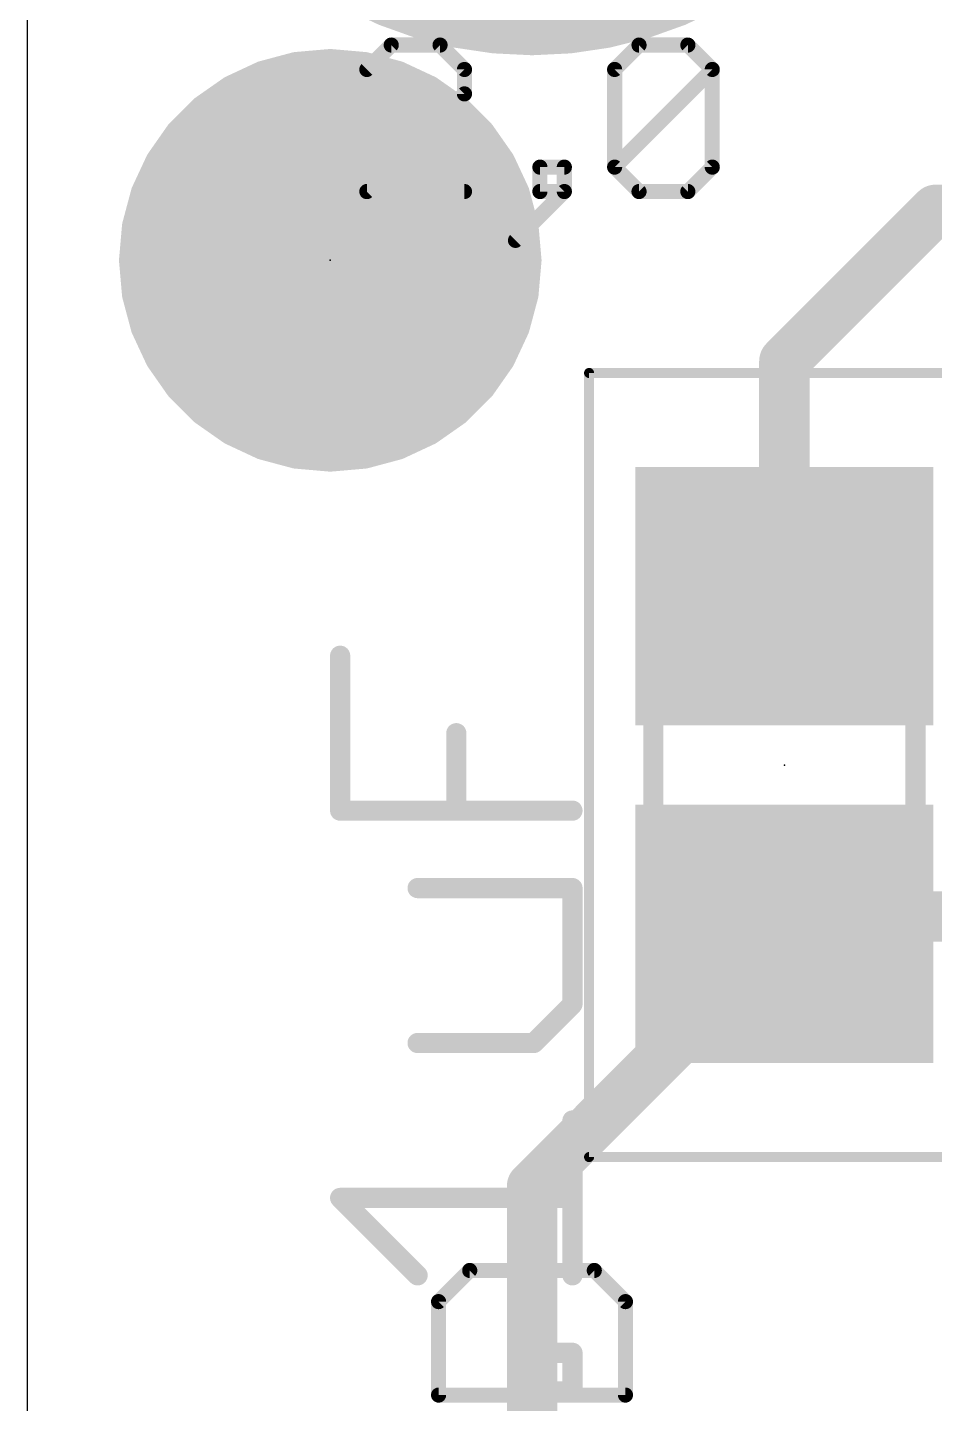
# Model space of a CAD drawing. Extents: x 0 to 17.8, y 0 to 17.
# Drawn here: x 0 to 4.57, y 5.68 to 12.6 of the extents above; entities that cross this region are included whole.
import ezdxf

# ---------------------------------------------------------------- set-up
doc = ezdxf.new("R2010")
doc.units = 0
for name, color, linetype in [('1', 12, 'CONTINUOUS'), ('20', 53, 'CONTINUOUS'), ('21', 40, 'CONTINUOUS'), ('23', 53, 'CONTINUOUS'), ('27', 253, 'CONTINUOUS'), ('39', 12, 'CONTINUOUS'), ('40', 132, 'CONTINUOUS'), ('41', 12, 'CONTINUOUS'), ('42', 132, 'CONTINUOUS'), ('43', 110, 'CONTINUOUS'), ('48', 253, 'CONTINUOUS'), ('51', 253, 'CONTINUOUS')]:
    doc.layers.add(name, color=color, linetype=linetype)

# ---------------------------------------------------------------- blocks, each defined once
blk = doc.blocks.new('RECT')
blk.add_solid([(-0.5, -0.5), (0.5, -0.5), (-0.5, 0.5), (0.5, 0.5)])
blk = doc.blocks.new('PIE')
at = {"const_width": 0.5}
blk.add_lwpolyline([(0, -0.25, 1), (0, 0.25, 1), (0, -0.25)], format="xyb", dxfattribs=at)

msp = doc.modelspace()

# ---------------------------------------------------------------- linework, layer by layer
at = {"layer": '1', "const_width": 0.254}
for points in [[(3.81, 10.922), (4.572, 11.684)], [(4.572, 11.684), (8.89, 11.684)], [(3.81, 9.74), (3.81, 10.922)], [(3.81, 8.04), (3.898, 8.128)], [(3.898, 8.128), (4.826, 8.128)], [(2.54, 6.77), (3.81, 8.04)], [(2.54, 2.54), (2.54, 6.77)]]:
    msp.add_lwpolyline(points, dxfattribs=at)
at = {"layer": '1', "const_width": 0.127}
for points in [[(4.572, 11.7475, 1), (4.572, 11.6205)], [(4.6169, 11.6391, 1), (4.5271, 11.7289)], [(3.8735, 10.922, 1), (3.7465, 10.922)], [(3.7651, 10.9669, 1), (3.8549, 10.8771)], [(3.7465, 9.74, 1), (3.8735, 9.74)], [(3.898, 8.1915, 1), (3.898, 8.0645)], [(3.9429, 8.0831, 1), (3.8531, 8.1729)], [(3.7651, 8.0849, 1), (3.8549, 7.9951)], [(3.8549, 7.9951, 1), (3.7651, 8.0849)], [(2.6035, 6.77, 1), (2.4765, 6.77)], [(2.4951, 6.8149, 1), (2.5849, 6.7251)]]:
    msp.add_lwpolyline(points, format="xyb", dxfattribs=at)
at = {"layer": '20'}
msp.add_line((0, 2.54), (0, 14.478), dxfattribs=at)
at = {"layer": '21', "const_width": 0.0762}
for points in [[(2.2261, 6.3462), (2.0693, 6.1894)], [(2.8531, 6.3462), (2.2261, 6.3462)], [(3.0099, 6.1894), (2.8531, 6.3462)], [(2.0693, 6.1894), (2.0693, 5.7191)], [(3.0099, 5.7191), (3.0099, 6.1894)], [(2.0693, 5.7191), (3.0099, 5.7191)]]:
    msp.add_lwpolyline(points, dxfattribs=at)
at = {"layer": '21', "const_width": 0.0381}
for points in [[(2.2261, 6.3653, 1), (2.2261, 6.3272)], [(2.2395, 6.3327, 1), (2.2126, 6.3597)], [(2.8666, 6.3597, 1), (2.8397, 6.3327)], [(2.8531, 6.3272, 1), (2.8531, 6.3653)], [(2.0883, 6.1894, 1), (2.0502, 6.1894)], [(2.0558, 6.2029, 1), (2.0828, 6.176)], [(3.029, 6.1894, 1), (2.9909, 6.1894)], [(2.9964, 6.176, 1), (3.0234, 6.2029)], [(2.0693, 5.7382, 1), (2.0693, 5.7001)], [(3.0099, 5.7001, 1), (3.0099, 5.7382)], [(2.0502, 5.7191, 1), (2.0883, 5.7191)], [(2.9909, 5.7191, 1), (3.029, 5.7191)]]:
    msp.add_lwpolyline(points, format="xyb", dxfattribs=at)
at = {"layer": '23'}
for p in [(1.524, 11.43), (3.81, 8.89)]:
    msp.add_point(p, dxfattribs=at)
at = {"layer": '27', "const_width": 0.1016}
for points in [[(1.5738, 8.6604), (1.5738, 9.44)], [(2.1585, 8.6604), (2.1585, 9.0502)], [(2.7432, 8.6604), (1.5738, 8.6604)], [(2.7432, 8.2706), (1.9636, 8.2706)], [(2.7432, 7.6859), (2.7432, 8.2706)], [(2.5483, 7.491), (2.7432, 7.6859)], [(1.9636, 7.491), (2.5483, 7.491)], [(2.7432, 6.3216), (2.7432, 7.1012)], [(1.9636, 6.3216), (1.5738, 6.7114)], [(1.5738, 6.7114), (2.7432, 6.7114)], [(2.5483, 5.7369), (2.5483, 5.9318)], [(2.5483, 5.9318), (2.7432, 5.9318)], [(2.7432, 5.9318), (2.7432, 5.7369)], [(2.7432, 5.7369), (2.5483, 5.7369)]]:
    msp.add_lwpolyline(points, dxfattribs=at)
at = {"layer": '27', "const_width": 0.0508}
for points in [[(1.5992, 9.44, 1), (1.5484, 9.44)], [(2.1839, 9.0502, 1), (2.1331, 9.0502)], [(1.5738, 8.6858, 1), (1.5738, 8.635)], [(1.5484, 8.6604, 1), (1.5992, 8.6604)], [(2.1331, 8.6604, 1), (2.1839, 8.6604)], [(2.7432, 8.635, 1), (2.7432, 8.6858)], [(1.9636, 8.296, 1), (1.9636, 8.2452)], [(2.7686, 8.2706, 1), (2.7178, 8.2706)], [(2.7432, 8.2452, 1), (2.7432, 8.296)], [(2.7178, 7.6859, 1), (2.7686, 7.6859)], [(2.7612, 7.6679, 1), (2.7252, 7.7039)], [(1.9636, 7.5164, 1), (1.9636, 7.4656)], [(2.5303, 7.509, 1), (2.5663, 7.473)], [(2.5483, 7.4656, 1), (2.5483, 7.5164)], [(2.7686, 7.1012, 1), (2.7178, 7.1012)], [(1.5918, 6.7294, 1), (1.5558, 6.6934)], [(1.5738, 6.7368, 1), (1.5738, 6.686)], [(2.7432, 6.686, 1), (2.7432, 6.7368)], [(1.9456, 6.3036, 1), (1.9816, 6.3396)], [(2.7178, 6.3216, 1), (2.7686, 6.3216)], [(2.5737, 5.9318, 1), (2.5229, 5.9318)], [(2.5483, 5.9572, 1), (2.5483, 5.9064)], [(2.7686, 5.9318, 1), (2.7178, 5.9318)], [(2.7432, 5.9064, 1), (2.7432, 5.9572)], [(2.5483, 5.7623, 1), (2.5483, 5.7115)], [(2.5229, 5.7369, 1), (2.5737, 5.7369)], [(2.7178, 5.7369, 1), (2.7686, 5.7369)], [(2.7432, 5.7115, 1), (2.7432, 5.7623)]]:
    msp.add_lwpolyline(points, format="xyb", dxfattribs=at)
at = {"layer": '39'}
for points, const_width in [([(2.54, 13.478, 1), (2.54, 15.478, 1), (2.54, 13.478)], 2.032), ([(2.8397, 10.863, 1), (2.8143, 10.863)], 0.0254), ([(2.827, 10.8757, 1), (2.827, 10.8503)], 0.0254), ([(2.827, 6.9297, 1), (2.827, 6.9043)], 0.0254), ([(2.8143, 6.917, 1), (2.8397, 6.917)], 0.0254)]:
    msp.add_lwpolyline(points, format="xyb", dxfattribs=dict(at, const_width=const_width))
at = {"layer": '39', "const_width": 0.0508}
for points in [[(2.827, 6.917), (2.827, 10.863)], [(2.827, 10.863), (4.793, 10.863)], [(4.793, 6.917), (2.827, 6.917)]]:
    msp.add_lwpolyline(points, dxfattribs=at)
at = {"layer": '40', "const_width": 2.032}
msp.add_lwpolyline([(2.54, 13.478, 1), (2.54, 15.478, 1), (2.54, 13.478)], format="xyb", dxfattribs=at)
at = {"layer": '41'}
for points, const_width in [([(2.54, 13.478, 1), (2.54, 15.478, 1), (2.54, 13.478)], 2.032), ([(1.3476, 12.4464, 1), (1.3531, 12.3832)], 0.0635), ([(1.3586, 12.3841, 1), (1.3421, 12.4455)], 0.0635), ([(1.5268, 12.4616, 1), (1.5212, 12.3984)], 0.0635), ([(1.5268, 12.3984, 1), (1.5212, 12.4616)], 0.0635), ([(1.7059, 12.4455, 1), (1.6894, 12.3841)], 0.0635), ([(1.6949, 12.3832, 1), (1.7004, 12.4464)], 0.0635), ([(1.1738, 12.4004, 1), (1.1902, 12.339)], 0.0635), ([(1.1954, 12.3409, 1), (1.1686, 12.3985)], 0.0635), ([(1.8794, 12.3985, 1), (1.8526, 12.3409)], 0.0635), ([(1.8578, 12.339, 1), (1.8742, 12.4004)], 0.0635), ([(1.0106, 12.3248, 1), (1.0374, 12.2672)], 0.0635), ([(1.0422, 12.27, 1), (1.0058, 12.322)], 0.0635), ([(1.0733, 12.3508, 1), (1.0733, 12.2873)], 0.0635), ([(1.9747, 12.2873, 1), (1.9747, 12.3508)], 0.0635), ([(2.0422, 12.322, 1), (2.0058, 12.27)], 0.0635), ([(2.0106, 12.2672, 1), (2.0374, 12.3248)], 0.0635), ([(0.9037, 12.1736, 1), (0.8588, 12.2185)], 0.0635), ([(2.1892, 12.2185, 1), (2.1443, 12.1736)], 0.0635), ([(0.8772, 12.2238, 1), (0.8772, 12.1602)], 0.0635), ([(0.863, 12.2221, 1), (0.8994, 12.17)], 0.0635), ([(2.1486, 12.17, 1), (2.185, 12.2221)], 0.0635), ([(2.1708, 12.1602, 1), (2.1708, 12.2238)], 0.0635), ([(0.7525, 12.0968, 1), (0.7525, 12.0333)], 0.0635), ([(0.7355, 12.0952, 1), (0.7804, 12.0503)], 0.0635), ([(0.784, 12.0546, 1), (0.7319, 12.091)], 0.0635), ([(2.3161, 12.091, 1), (2.264, 12.0546)], 0.0635), ([(2.2676, 12.0503, 1), (2.3125, 12.0952)], 0.0635), ([(2.2955, 12.0333, 1), (2.2955, 12.0968)], 0.0635), ([(0.632, 11.9482, 1), (0.684, 11.9118)], 0.0635), ([(0.6868, 11.9166, 1), (0.6292, 11.9434)], 0.0635), ([(0.6636, 11.9698, 1), (0.6636, 11.9063)], 0.0635), ([(2.4188, 11.9434, 1), (2.3612, 11.9166)], 0.0635), ([(2.364, 11.9118, 1), (2.416, 11.9482)], 0.0635), ([(2.3844, 11.9063, 1), (2.3844, 11.9698)], 0.0635), ([(0.6025, 11.8428, 1), (0.6025, 11.7792)], 0.0635), ([(2.4455, 11.7792, 1), (2.4455, 11.8428)], 0.0635), ([(0.5555, 11.7854, 1), (0.6131, 11.7586)], 0.0635), ([(0.615, 11.7638, 1), (0.5536, 11.7802)], 0.0635), ([(2.4944, 11.7802, 1), (2.433, 11.7638)], 0.0635), ([(2.4349, 11.7586, 1), (2.4925, 11.7854)], 0.0635), ([(0.5607, 11.7158, 1), (0.5607, 11.6523)], 0.0635), ([(2.4873, 11.6523, 1), (2.4873, 11.7158)], 0.0635), ([(0.5085, 11.6119, 1), (0.5699, 11.5954)], 0.0635), ([(0.5708, 11.6009, 1), (0.5076, 11.6064)], 0.0635), ([(2.5404, 11.6064, 1), (2.4772, 11.6009)], 0.0635), ([(2.4781, 11.5954, 1), (2.5395, 11.6119)], 0.0635), ([(0.5351, 11.5888, 1), (0.5351, 11.5252)], 0.0635), ([(2.5129, 11.5252, 1), (2.5129, 11.5888)], 0.0635), ([(0.524, 11.4618, 1), (0.524, 11.3982)], 0.0635), ([(0.5556, 11.4328, 1), (0.4924, 11.4272)], 0.0635), ([(0.4924, 11.4328, 1), (0.5556, 11.4272)], 0.0635), ([(2.5556, 11.4272, 1), (2.4924, 11.4328)], 0.0635), ([(2.4924, 11.4272, 1), (2.5556, 11.4328)], 0.0635), ([(2.524, 11.3982, 1), (2.524, 11.4618)], 0.0635), ([(0.5351, 11.3348, 1), (0.5351, 11.2713)], 0.0635), ([(2.5129, 11.2713, 1), (2.5129, 11.3348)], 0.0635), ([(0.5699, 11.2646, 1), (0.5085, 11.2481)], 0.0635), ([(0.5076, 11.2536, 1), (0.5708, 11.2591)], 0.0635), ([(2.4772, 11.2591, 1), (2.5404, 11.2536)], 0.0635), ([(2.5395, 11.2481, 1), (2.4781, 11.2646)], 0.0635), ([(0.5607, 11.2078, 1), (0.5607, 11.1442)], 0.0635), ([(2.4873, 11.1442, 1), (2.4873, 11.2078)], 0.0635), ([(0.6131, 11.1014, 1), (0.5555, 11.0746)], 0.0635), ([(2.4925, 11.0746, 1), (2.4349, 11.1014)], 0.0635), ([(0.5536, 11.0798, 1), (0.615, 11.0962)], 0.0635), ([(0.6025, 11.0808, 1), (0.6025, 11.0173)], 0.0635), ([(2.433, 11.0962, 1), (2.4944, 11.0798)], 0.0635), ([(2.4455, 11.0173, 1), (2.4455, 11.0808)], 0.0635), ([(0.684, 10.9482, 1), (0.632, 10.9118)], 0.0635), ([(0.6292, 10.9166, 1), (0.6868, 10.9434)], 0.0635), ([(0.6636, 10.9538, 1), (0.6636, 10.8902)], 0.0635), ([(2.3612, 10.9434, 1), (2.4188, 10.9166)], 0.0635), ([(2.416, 10.9118, 1), (2.364, 10.9482)], 0.0635), ([(2.3844, 10.8902, 1), (2.3844, 10.9538)], 0.0635), ([(0.7525, 10.8268, 1), (0.7525, 10.7632)], 0.0635), ([(0.7804, 10.8097, 1), (0.7355, 10.7648)], 0.0635), ([(0.7319, 10.769, 1), (0.784, 10.8054)], 0.0635), ([(2.264, 10.8054, 1), (2.3161, 10.769)], 0.0635), ([(2.3125, 10.7648, 1), (2.2676, 10.8097)], 0.0635), ([(2.2955, 10.7632, 1), (2.2955, 10.8268)], 0.0635), ([(0.8772, 10.6998, 1), (0.8772, 10.6363)], 0.0635), ([(0.8994, 10.69, 1), (0.863, 10.6379)], 0.0635), ([(0.8588, 10.6415, 1), (0.9037, 10.6864)], 0.0635), ([(2.1443, 10.6864, 1), (2.1892, 10.6415)], 0.0635), ([(2.185, 10.6379, 1), (2.1486, 10.69)], 0.0635), ([(2.1708, 10.6363, 1), (2.1708, 10.6998)], 0.0635), ([(1.0374, 10.5928, 1), (1.0106, 10.5352)], 0.0635), ([(1.0058, 10.538, 1), (1.0422, 10.59)], 0.0635), ([(1.0733, 10.5728, 1), (1.0733, 10.5092)], 0.0635), ([(1.9747, 10.5092, 1), (1.9747, 10.5728)], 0.0635), ([(2.0058, 10.59, 1), (2.0422, 10.538)], 0.0635), ([(2.0374, 10.5352, 1), (2.0106, 10.5928)], 0.0635), ([(1.1902, 10.521, 1), (1.1738, 10.4596)], 0.0635), ([(1.1686, 10.4615, 1), (1.1954, 10.5191)], 0.0635), ([(1.8526, 10.5191, 1), (1.8794, 10.4615)], 0.0635), ([(1.8742, 10.4596, 1), (1.8578, 10.521)], 0.0635), ([(1.3531, 10.4768, 1), (1.3476, 10.4136)], 0.0635), ([(1.3421, 10.4145, 1), (1.3586, 10.4759)], 0.0635), ([(1.5212, 10.4616, 1), (1.5268, 10.3984)], 0.0635), ([(1.5212, 10.3984, 1), (1.5268, 10.4616)], 0.0635), ([(1.6894, 10.4759, 1), (1.7059, 10.4145)], 0.0635), ([(1.7004, 10.4136, 1), (1.6949, 10.4768)], 0.0635)]:
    msp.add_lwpolyline(points, format="xyb", dxfattribs=dict(at, const_width=const_width))
at = {"layer": '41', "const_width": 0.127}
for points in [[(1.3504, 12.4148), (1.182, 12.3697)], [(1.524, 12.43), (1.3504, 12.4148)], [(1.6976, 12.4148), (1.524, 12.43)], [(1.866, 12.3697), (1.6976, 12.4148)], [(1.182, 12.3697), (1.024, 12.296)], [(2.024, 12.296), (1.866, 12.3697)], [(1.024, 12.296), (0.8812, 12.196)], [(1.0733, 12.319), (1.9747, 12.319)], [(2.1668, 12.196), (2.024, 12.296)], [(0.8812, 12.196), (0.758, 12.0728)], [(2.29, 12.0728), (2.1668, 12.196)], [(0.8772, 12.192), (2.1708, 12.192)], [(0.758, 12.0728), (0.658, 11.93)], [(0.7525, 12.065), (2.2955, 12.065)], [(2.39, 11.93), (2.29, 12.0728)], [(0.658, 11.93), (0.5843, 11.772)], [(0.6636, 11.938), (2.3844, 11.938)], [(2.4637, 11.772), (2.39, 11.93)], [(0.6025, 11.811), (2.4455, 11.811)], [(0.5843, 11.772), (0.5392, 11.6036)], [(2.5088, 11.6036), (2.4637, 11.772)], [(0.5607, 11.684), (2.4873, 11.684)], [(0.5392, 11.6036), (0.524, 11.43)], [(2.524, 11.43), (2.5088, 11.6036)], [(0.5351, 11.557), (2.5129, 11.557)], [(0.524, 11.43), (0.5392, 11.2564)], [(0.524, 11.43), (2.524, 11.43)], [(2.5088, 11.2564), (2.524, 11.43)], [(0.5351, 11.303), (2.5129, 11.303)], [(0.5392, 11.2564), (0.5843, 11.088)], [(2.4637, 11.088), (2.5088, 11.2564)], [(0.5607, 11.176), (2.4873, 11.176)], [(0.5843, 11.088), (0.658, 10.93)], [(2.39, 10.93), (2.4637, 11.088)], [(0.6025, 11.049), (2.4455, 11.049)], [(0.658, 10.93), (0.758, 10.7872)], [(0.6636, 10.922), (2.3844, 10.922)], [(2.29, 10.7872), (2.39, 10.93)], [(0.7525, 10.795), (2.2955, 10.795)], [(0.758, 10.7872), (0.8812, 10.664)], [(2.1668, 10.664), (2.29, 10.7872)], [(0.8772, 10.668), (2.1708, 10.668)], [(0.8812, 10.664), (1.024, 10.564)], [(2.024, 10.564), (2.1668, 10.664)], [(1.024, 10.564), (1.182, 10.4903)], [(1.0733, 10.541), (1.9747, 10.541)], [(1.866, 10.4903), (2.024, 10.564)], [(1.182, 10.4903), (1.3504, 10.4452)], [(1.6976, 10.4452), (1.866, 10.4903)], [(1.3504, 10.4452), (1.524, 10.43)], [(1.524, 10.43), (1.6976, 10.4452)]]:
    msp.add_lwpolyline(points, dxfattribs=at)
at = {"layer": '42', "const_width": 2.032}
msp.add_lwpolyline([(2.54, 13.478, 1), (2.54, 15.478, 1), (2.54, 13.478)], format="xyb", dxfattribs=at)
at = {"layer": '43', "const_width": 2.032}
msp.add_lwpolyline([(2.54, 13.478, 1), (2.54, 15.478, 1), (2.54, 13.478)], format="xyb", dxfattribs=at)
at = {"layer": '48', "const_width": 0.0762}
for points in [[(1.831, 12.5133), (1.7081, 12.3905)], [(2.0767, 12.5133), (1.831, 12.5133)], [(2.1996, 12.3905), (2.0767, 12.5133)], [(2.9555, 12.3905), (3.0783, 12.5133)], [(3.0783, 12.5133), (3.3241, 12.5133)], [(3.3241, 12.5133), (3.4469, 12.3905)], [(2.1996, 12.2676), (2.1996, 12.3905)], [(2.9555, 11.899), (2.9555, 12.3905)], [(2.9555, 11.899), (3.4469, 12.3905)], [(3.4469, 12.3905), (3.4469, 11.899)], [(1.7081, 11.7761), (2.1996, 12.2676)], [(2.7023, 11.899), (2.5794, 11.899)], [(2.5794, 11.899), (2.5794, 11.7761)], [(2.7023, 11.7761), (2.7023, 11.899)], [(3.0783, 11.7761), (2.9555, 11.899)], [(3.4469, 11.899), (3.3241, 11.7761)], [(2.1996, 11.7761), (1.7081, 11.7761)], [(2.4565, 11.5304), (2.7023, 11.7761)], [(2.5794, 11.7761), (2.7023, 11.7761)], [(3.3241, 11.7761), (3.0783, 11.7761)]]:
    msp.add_lwpolyline(points, dxfattribs=at)
at = {"layer": '48', "const_width": 0.0381}
for points in [[(1.831, 12.5324, 1), (1.831, 12.4943)], [(1.8444, 12.4999, 1), (1.8175, 12.5268)], [(2.0902, 12.5268, 1), (2.0632, 12.4999)], [(2.0767, 12.4943, 1), (2.0767, 12.5324)], [(3.0783, 12.5324, 1), (3.0783, 12.4943)], [(3.0918, 12.4999, 1), (3.0649, 12.5268)], [(3.3375, 12.5268, 1), (3.3106, 12.4999)], [(3.3241, 12.4943, 1), (3.3241, 12.5324)], [(1.6946, 12.4039, 1), (1.7216, 12.377)], [(2.2186, 12.3905, 1), (2.1805, 12.3905)], [(2.1861, 12.377, 1), (2.2131, 12.4039)], [(2.9745, 12.3905, 1), (2.9364, 12.3905)], [(2.942, 12.4039, 1), (2.9689, 12.377)], [(3.466, 12.3905, 1), (3.4279, 12.3905)], [(3.4604, 12.377, 1), (3.4335, 12.4039)], [(3.4335, 12.377, 1), (3.4604, 12.4039)], [(2.1805, 12.2676, 1), (2.2186, 12.2676)], [(2.2131, 12.2541, 1), (2.1861, 12.2811)], [(2.5984, 11.899, 1), (2.5603, 11.899)], [(2.5794, 11.918, 1), (2.5794, 11.8799)], [(2.7213, 11.899, 1), (2.6832, 11.899)], [(2.7023, 11.8799, 1), (2.7023, 11.918)], [(2.9364, 11.899, 1), (2.9745, 11.899)], [(2.9689, 11.9124, 1), (2.942, 11.8855)], [(2.942, 11.9124, 1), (2.9689, 11.8855)], [(3.4279, 11.899, 1), (3.466, 11.899)], [(3.4604, 11.8855, 1), (3.4335, 11.9124)], [(1.7081, 11.7952, 1), (1.7081, 11.7571)], [(1.6946, 11.7896, 1), (1.7216, 11.7626)], [(2.1996, 11.7571, 1), (2.1996, 11.7952)], [(2.5603, 11.7761, 1), (2.5984, 11.7761)], [(2.5794, 11.7952, 1), (2.5794, 11.7571)], [(2.6832, 11.7761, 1), (2.7213, 11.7761)], [(2.7157, 11.7626, 1), (2.6888, 11.7896)], [(2.7023, 11.7571, 1), (2.7023, 11.7952)], [(3.0783, 11.7952, 1), (3.0783, 11.7571)], [(3.0649, 11.7626, 1), (3.0918, 11.7896)], [(3.3106, 11.7896, 1), (3.3375, 11.7626)], [(3.3241, 11.7571, 1), (3.3241, 11.7952)], [(2.443, 11.5438, 1), (2.47, 11.5169)]]:
    msp.add_lwpolyline(points, format="xyb", dxfattribs=at)
at = {"layer": '51', "const_width": 0.1016}
for points in [[(3.15, 9.246), (3.15, 8.509)], [(4.47, 9.271), (4.47, 8.509)]]:
    msp.add_lwpolyline(points, dxfattribs=at)
at = {"layer": '51', "const_width": 0.0508}
for points in [[(3.1754, 9.246, 1), (3.1246, 9.246)], [(4.4954, 9.271, 1), (4.4446, 9.271)], [(3.1246, 8.509, 1), (3.1754, 8.509)], [(4.4446, 8.509, 1), (4.4954, 8.509)]]:
    msp.add_lwpolyline(points, format="xyb", dxfattribs=at)

# ---------------------------------------------------------------- block references
at = {"layer": '1'}
msp.add_blockref('PIE', (1.524, 11.43), dxfattribs=at)
at = {"layer": '1', "xscale": 1.3, "yscale": 1.5, "rotation": 270}
for p in [(3.81, 9.74), (3.81, 8.04)]:
    msp.add_blockref('RECT', p, dxfattribs=at)
at = {"layer": '51', "xscale": 0.7501, "yscale": 1.4501, "rotation": 270}
for p in [(3.8112, 9.6072), (3.8112, 8.1593)]:
    msp.add_blockref('RECT', p, dxfattribs=at)

doc.saveas('drawing.dxf')
